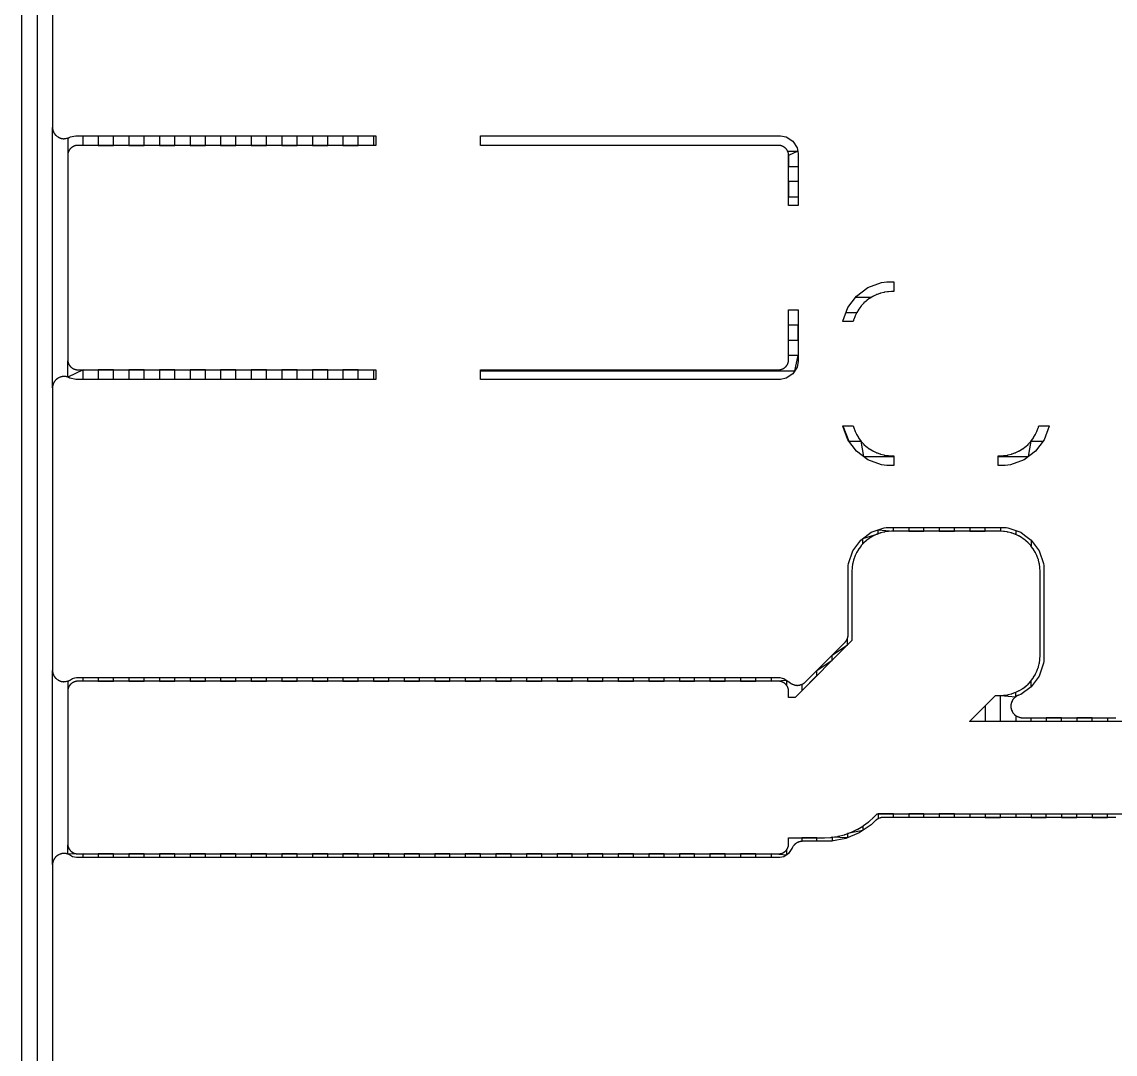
# Model space of a CAD drawing. Header units: metres. Extents: x 141.4 to 191.3, y -114.8 to -61.9.
# Drawn here: x 141.39 to 150.51, y -90.78 to -82.17 of the extents above; entities that cross this region are included whole.
import ezdxf

# ---------------------------------------------------------------- set-up
doc = ezdxf.new("R2010")
doc.units = ezdxf.units.M

msp = doc.modelspace()

# ---------------------------------------------------------------- linework, layer by layer
for points in [[(191.3479, -61.907), (191.3479, -114.8099), (141.392, -114.8099), (141.392, -61.907)], [(141.5195, -61.907), (141.5195, -114.8099), (141.647, -114.8099), (141.647, -108.3264)], [(141.647, -62.2415), (141.647, -83.0493), (141.647, -83.0514), (141.6471, -83.0534), (141.6472, -83.0555), (141.6474, -83.0576), (141.6476, -83.0597), (141.6479, -83.0617), (141.6483, -83.0638), (141.6486, -83.0659), (141.6491, -83.0679), (141.6495, -83.0699), (141.6501, -83.0719), (141.6507, -83.0739), (141.6526, -83.0803), (141.6532, -83.0823), (141.6539, -83.0843), (141.6546, -83.0862), (141.6554, -83.0882), (141.6562, -83.0901), (141.6571, -83.092), (141.658, -83.0939), (141.659, -83.0957), (141.66, -83.0976), (141.661, -83.0994), (141.6621, -83.1011), (141.6633, -83.1029), (141.6644, -83.1046), (141.6657, -83.1063), (141.6669, -83.108), (141.6682, -83.1096), (141.6696, -83.1112), (141.671, -83.1127), (141.6724, -83.1143), (141.6738, -83.1158), (141.6753, -83.1172), (141.6769, -83.1186), (141.6784, -83.12), (141.68, -83.1214), (141.6816, -83.1227), (141.6833, -83.1239), (141.685, -83.1252), (141.6867, -83.1263), (141.694, -83.1312), (141.6958, -83.1324), (141.6976, -83.1335), (141.6994, -83.1345), (141.7012, -83.1355), (141.703, -83.1365), (141.7049, -83.1374), (141.7068, -83.1383), (141.7087, -83.1391), (141.7107, -83.1399), (141.7126, -83.1406), (141.7146, -83.1413), (141.7166, -83.1419), (141.7186, -83.1425), (141.7206, -83.143), (141.7226, -83.1435), (141.7247, -83.1439), (141.7267, -83.1443), (141.7288, -83.1446), (141.7308, -83.1449), (141.7329, -83.1451), (141.735, -83.1453), (141.7371, -83.1454), (141.7392, -83.1455), (141.7413, -83.1455), (141.7433, -83.1455), (141.7454, -83.1454), (141.7475, -83.1453), (141.7496, -83.1451), (141.7517, -83.1449), (141.7537, -83.1446), (141.7558, -83.1443), (141.7578, -83.1439), (141.7665, -83.1422), (141.7685, -83.1418), (141.7705, -83.1413), (141.7726, -83.1408), (141.7746, -83.1402), (141.7766, -83.1395), (141.7785, -83.1389), (141.7805, -83.1381), (141.7824, -83.1374), (141.7843, -83.1365), (141.7862, -83.1357), (141.7881, -83.1348), (141.79, -83.1338), (141.7918, -83.1328), (141.7936, -83.1317), (141.7945, -83.1312), (141.8427, -83.1216), (144.345, -83.1216), (144.345, -83.2016), (141.859, -83.2016), (141.8569, -83.2016), (141.8548, -83.2017), (141.8527, -83.2018), (141.8507, -83.202), (141.8486, -83.2022), (141.8465, -83.2025), (141.8445, -83.2029), (141.8424, -83.2032), (141.8404, -83.2037), (141.8383, -83.2041), (141.8363, -83.2047), (141.8343, -83.2053), (141.8323, -83.2059), (141.8304, -83.2066), (141.8284, -83.2073), (141.8265, -83.2081), (141.8246, -83.2089), (141.8227, -83.2098), (141.8208, -83.2107), (141.8189, -83.2116), (141.8171, -83.2126), (141.8153, -83.2137), (141.8135, -83.2148), (141.8118, -83.2159), (141.8101, -83.2171), (141.8084, -83.2183), (141.8067, -83.2196), (141.8051, -83.2209), (141.8035, -83.2222), (141.8019, -83.2236), (141.8004, -83.225), (141.7989, -83.2265), (141.7974, -83.228), (141.796, -83.2295), (141.7946, -83.2311), (141.7933, -83.2327), (141.792, -83.2343), (141.7907, -83.236), (141.7895, -83.2377), (141.7883, -83.2394), (141.7872, -83.2411), (141.7861, -83.2429), (141.785, -83.2447), (141.784, -83.2465), (141.7831, -83.2484), (141.7822, -83.2503), (141.7813, -83.2522), (141.7805, -83.2541), (141.7797, -83.256), (141.779, -83.258), (141.7783, -83.2599), (141.7777, -83.2619), (141.7771, -83.2639), (141.7765, -83.2659), (141.7761, -83.268), (141.7756, -83.27), (141.7753, -83.2721), (141.7749, -83.2741), (141.7746, -83.2762), (141.7744, -83.2783), (141.7742, -83.2803), (141.7741, -83.2824), (141.774, -83.2845), (141.774, -83.2866), (141.774, -84.9884), (141.774, -84.9905), (141.7741, -84.9926), (141.7742, -84.9947), (141.7744, -84.9967), (141.7746, -84.9988), (141.7749, -85.0009), (141.7753, -85.0029), (141.7756, -85.005), (141.7761, -85.007), (141.7765, -85.0091), (141.7771, -85.0111), (141.7777, -85.0131), (141.7783, -85.0151), (141.779, -85.017), (141.7797, -85.019), (141.7805, -85.0209), (141.7813, -85.0228), (141.7822, -85.0247), (141.7831, -85.0266), (141.784, -85.0285), (141.785, -85.0303), (141.7861, -85.0321), (141.7872, -85.0339), (141.7883, -85.0356), (141.7895, -85.0373), (141.7907, -85.039), (141.792, -85.0407), (141.7933, -85.0423), (141.7946, -85.0439), (141.796, -85.0455), (141.7974, -85.047), (141.7989, -85.0485), (141.8004, -85.05), (141.8019, -85.0514), (141.8035, -85.0528), (141.8051, -85.0541), (141.8067, -85.0554), (141.8084, -85.0567), (141.8101, -85.0579), (141.8118, -85.0591), (141.8135, -85.0602), (141.8153, -85.0613), (141.8171, -85.0624), (141.8189, -85.0634), (141.8208, -85.0643), (141.8227, -85.0652), (141.8246, -85.0661), (141.8265, -85.0669), (141.8284, -85.0677), (141.8304, -85.0684), (141.8323, -85.0691), (141.8343, -85.0697), (141.8363, -85.0703), (141.8383, -85.0709), (141.8404, -85.0713), (141.8424, -85.0718), (141.8445, -85.0721), (141.8465, -85.0725), (141.8486, -85.0728), (141.8507, -85.073), (141.8527, -85.0732), (141.8548, -85.0733), (141.8569, -85.0734), (141.859, -85.0734), (144.345, -85.0734), (144.345, -85.1534), (141.8427, -85.1534), (141.7945, -85.1438), (141.7936, -85.1433), (141.7918, -85.1422), (141.79, -85.1412), (141.7881, -85.1402), (141.7862, -85.1393), (141.7843, -85.1385), (141.7824, -85.1376), (141.7805, -85.1369), (141.7785, -85.1361), (141.7766, -85.1355), (141.7746, -85.1348), (141.7682, -85.1329), (141.7662, -85.1323), (141.7642, -85.1318), (141.7621, -85.1313), (141.7601, -85.1309), (141.758, -85.1305), (141.756, -85.1301), (141.7539, -85.1299), (141.7518, -85.1296), (141.7498, -85.1295), (141.7477, -85.1293), (141.7456, -85.1293), (141.7435, -85.1292), (141.7414, -85.1293), (141.7393, -85.1293), (141.7372, -85.1295), (141.7352, -85.1296), (141.7331, -85.1299), (141.731, -85.1301), (141.729, -85.1305), (141.7269, -85.1309), (141.7249, -85.1313), (141.7228, -85.1318), (141.7208, -85.1323), (141.7188, -85.1329), (141.7168, -85.1335), (141.7149, -85.1342), (141.7129, -85.1349), (141.711, -85.1357), (141.7028, -85.1391), (141.7009, -85.1399), (141.699, -85.1408), (141.6972, -85.1417), (141.6953, -85.1426), (141.6935, -85.1436), (141.6917, -85.1447), (141.6899, -85.1458), (141.6881, -85.1469), (141.6864, -85.1481), (141.6847, -85.1493), (141.6831, -85.1506), (141.6814, -85.1519), (141.6798, -85.1532), (141.6783, -85.1546), (141.6768, -85.156), (141.6753, -85.1575), (141.6738, -85.159), (141.6724, -85.1605), (141.671, -85.1621), (141.6697, -85.1637), (141.6684, -85.1653), (141.6671, -85.167), (141.6659, -85.1687), (141.6647, -85.1704), (141.6636, -85.1721), (141.6625, -85.1739), (141.6614, -85.1757), (141.6604, -85.1775), (141.6594, -85.1794), (141.6585, -85.1813), (141.6577, -85.1832), (141.6568, -85.1851), (141.6535, -85.1932), (141.6527, -85.1951), (141.652, -85.1971), (141.6513, -85.1991), (141.6507, -85.2011), (141.6501, -85.2031), (141.6495, -85.2051), (141.6491, -85.2071), (141.6486, -85.2091), (141.6483, -85.2112), (141.6479, -85.2133), (141.6476, -85.2153), (141.6474, -85.2174), (141.6472, -85.2195), (141.6471, -85.2216), (141.647, -85.2236), (141.647, -85.2257), (141.647, -87.5792), (141.647, -87.5813), (141.6471, -87.5834), (141.6472, -87.5855), (141.6474, -87.5875), (141.6476, -87.5896), (141.6479, -87.5917), (141.6483, -87.5937), (141.6486, -87.5958), (141.6491, -87.5978), (141.6495, -87.5999), (141.6501, -87.6019), (141.6507, -87.6039), (141.6526, -87.6103), (141.6532, -87.6123), (141.6539, -87.6142), (141.6546, -87.6162), (141.6554, -87.6181), (141.6562, -87.62), (141.6571, -87.6219), (141.658, -87.6238), (141.659, -87.6257), (141.66, -87.6275), (141.661, -87.6293), (141.6621, -87.6311), (141.6633, -87.6328), (141.6644, -87.6345), (141.6657, -87.6362), (141.6669, -87.6379), (141.6682, -87.6395), (141.6696, -87.6411), (141.671, -87.6427), (141.6724, -87.6442), (141.6738, -87.6457), (141.6753, -87.6472), (141.6769, -87.6486), (141.6784, -87.65), (141.68, -87.6513), (141.6816, -87.6526), (141.6833, -87.6539), (141.685, -87.6551), (141.6867, -87.6563), (141.694, -87.6612), (141.6958, -87.6623), (141.6976, -87.6634), (141.6994, -87.6644), (141.7012, -87.6654), (141.703, -87.6664), (141.7049, -87.6673), (141.7068, -87.6682), (141.7087, -87.669), (141.7107, -87.6698), (141.7126, -87.6705), (141.7146, -87.6712), (141.7166, -87.6718), (141.7186, -87.6724), (141.7206, -87.6729), (141.7226, -87.6734), (141.7247, -87.6739), (141.7267, -87.6742), (141.7288, -87.6746), (141.7308, -87.6748), (141.7329, -87.6751), (141.735, -87.6753), (141.7371, -87.6754), (141.7392, -87.6755), (141.7413, -87.6755), (141.7433, -87.6755), (141.7454, -87.6754), (141.7475, -87.6753), (141.7496, -87.6751), (141.7517, -87.6748), (141.7537, -87.6746), (141.7558, -87.6742), (141.7578, -87.6739), (141.7665, -87.6721), (141.7685, -87.6717), (141.7705, -87.6712), (141.7726, -87.6707), (141.7746, -87.6701), (141.7766, -87.6695), (141.7785, -87.6688), (141.7805, -87.6681), (141.7824, -87.6673), (141.7843, -87.6665), (141.7862, -87.6656), (141.7881, -87.6647), (141.79, -87.6637), (141.7918, -87.6627), (141.7936, -87.6617), (141.7954, -87.6606), (141.7971, -87.6594), (141.8139, -87.6482), (141.8326, -87.6445), (141.8476, -87.6415), (147.7124, -87.6415), (147.7332, -87.6456), (147.7461, -87.6482), (147.7581, -87.6563), (147.7871, -87.6756), (147.7878, -87.6763), (147.7892, -87.6778), (147.7907, -87.6793), (147.7923, -87.6807), (147.7938, -87.6821), (147.7954, -87.6834), (147.797, -87.6847), (147.7987, -87.686), (147.8004, -87.6872), (147.8021, -87.6884), (147.8039, -87.6895), (147.8056, -87.6906), (147.8074, -87.6917), (147.8093, -87.6927), (147.8111, -87.6937), (147.813, -87.6946), (147.8149, -87.6954), (147.8168, -87.6963), (147.825, -87.6996), (147.8269, -87.7004), (147.8288, -87.7011), (147.8308, -87.7018), (147.8328, -87.7024), (147.8348, -87.703), (147.8368, -87.7036), (147.8389, -87.704), (147.8409, -87.7045), (147.8429, -87.7048), (147.845, -87.7052), (147.8471, -87.7055), (147.8491, -87.7057), (147.8512, -87.7059), (147.8533, -87.706), (147.8554, -87.7061), (147.8575, -87.7061), (147.8596, -87.7061), (147.8616, -87.706), (147.8637, -87.7059), (147.8658, -87.7057), (147.8679, -87.7055), (147.8699, -87.7052), (147.872, -87.7048), (147.8741, -87.7045), (147.8761, -87.704), (147.8781, -87.7036), (147.8801, -87.703), (147.8822, -87.7024), (147.8841, -87.7018), (147.8861, -87.7011), (147.8881, -87.7004), (147.89, -87.6996), (147.8981, -87.6963), (147.9001, -87.6954), (147.902, -87.6946), (147.9038, -87.6937), (147.9057, -87.6927), (147.9075, -87.6917), (147.9093, -87.6906), (147.9111, -87.6895), (147.9128, -87.6884), (147.9146, -87.6872), (147.9162, -87.686), (147.9179, -87.6847), (147.9195, -87.6834), (147.9211, -87.6821), (147.9227, -87.6807), (147.9242, -87.6793), (147.9257, -87.6778), (148.2542, -87.3493), (148.2557, -87.3478), (148.2571, -87.3463), (148.2585, -87.3447), (148.2598, -87.3431), (148.2611, -87.3415), (148.2624, -87.3398), (148.2636, -87.3382), (148.2648, -87.3364), (148.2659, -87.3347), (148.267, -87.3329), (148.2681, -87.3311), (148.2691, -87.3293), (148.2701, -87.3274), (148.271, -87.3255), (148.2718, -87.3237), (148.2727, -87.3217), (148.276, -87.3136), (148.2768, -87.3117), (148.2775, -87.3097), (148.2782, -87.3077), (148.2788, -87.3057), (148.2794, -87.3037), (148.28, -87.3017), (148.2804, -87.2997), (148.2809, -87.2977), (148.2812, -87.2956), (148.2816, -87.2935), (148.2819, -87.2915), (148.2821, -87.2894), (148.2823, -87.2873), (148.2824, -87.2852), (148.2825, -87.2832), (148.2825, -87.2811), (148.2825, -86.7057), (148.284, -86.6896), (148.3212, -86.5833), (148.3866, -86.4946), (148.4753, -86.4292), (148.5816, -86.392), (148.5977, -86.3905), (149.5983, -86.3905), (149.6144, -86.392), (149.7207, -86.4292), (149.7517, -86.4521), (149.8094, -86.4946), (149.8748, -86.5833), (149.912, -86.6896), (149.9135, -86.7057), (149.9135, -87.5063), (149.912, -87.5224), (149.8748, -87.6287), (149.8094, -87.7174), (149.7207, -87.7828), (149.7032, -87.7889), (149.7012, -87.7896), (149.6993, -87.7904), (149.6973, -87.7912), (149.6954, -87.7921), (149.6935, -87.793), (149.6916, -87.794), (149.6897, -87.795), (149.6879, -87.7961), (149.6861, -87.7972), (149.6817, -87.7999), (149.68, -87.801), (149.6782, -87.8022), (149.6765, -87.8034), (149.6749, -87.8047), (149.6732, -87.806), (149.6716, -87.8074), (149.67, -87.8087), (149.6685, -87.8102), (149.667, -87.8116), (149.6655, -87.8131), (149.6641, -87.8147), (149.6627, -87.8162), (149.6613, -87.8178), (149.66, -87.8195), (149.6588, -87.8211), (149.6575, -87.8228), (149.6563, -87.8246), (149.6552, -87.8263), (149.6541, -87.8281), (149.653, -87.8299), (149.652, -87.8318), (149.6511, -87.8336), (149.6501, -87.8355), (149.6493, -87.8374), (149.6484, -87.8393), (149.6451, -87.8475), (149.6443, -87.8494), (149.6436, -87.8514), (149.6429, -87.8533), (149.6423, -87.8553), (149.6417, -87.8573), (149.6411, -87.8593), (149.6407, -87.8614), (149.6402, -87.8634), (149.6398, -87.8655), (149.6395, -87.8675), (149.6392, -87.8696), (149.639, -87.8717), (149.6388, -87.8737), (149.6387, -87.8758), (149.6386, -87.8779), (149.6386, -87.88), (149.6386, -87.8821), (149.6387, -87.8842), (149.6388, -87.8863), (149.639, -87.8883), (149.6392, -87.8904), (149.6395, -87.8925), (149.6398, -87.8945), (149.6402, -87.8966), (149.6407, -87.8986), (149.6411, -87.9007), (149.6417, -87.9027), (149.6423, -87.9047), (149.6429, -87.9067), (149.6436, -87.9086), (149.6443, -87.9106), (149.6451, -87.9125), (149.6484, -87.9207), (149.6493, -87.9226), (149.6501, -87.9245), (149.651, -87.9263), (149.652, -87.9282), (149.653, -87.93), (149.6541, -87.9318), (149.6551, -87.9336), (149.6563, -87.9354), (149.6575, -87.9371), (149.6587, -87.9388), (149.66, -87.9404), (149.6613, -87.9421), (149.6626, -87.9437), (149.664, -87.9452), (149.6654, -87.9467), (149.6669, -87.9482), (149.6684, -87.9497), (149.6699, -87.9511), (149.6714, -87.9525), (149.673, -87.9538), (149.6747, -87.9551), (149.6763, -87.9564), (149.678, -87.9576), (149.6797, -87.9588), (149.6815, -87.9599), (149.6833, -87.961), (149.6851, -87.9621), (149.6869, -87.9631), (149.6887, -87.9641), (149.6906, -87.965), (149.6925, -87.9658), (149.6944, -87.9667), (149.7026, -87.97), (149.7045, -87.9708), (149.7065, -87.9715), (149.7084, -87.9722), (149.7104, -87.9728), (149.7124, -87.9734), (149.7144, -87.974), (149.7165, -87.9744), (149.7185, -87.9749), (149.7206, -87.9752), (149.7226, -87.9756), (149.7247, -87.9759), (149.7268, -87.9761), (149.7288, -87.9763), (149.7309, -87.9764), (149.733, -87.9765), (149.7351, -87.9765), (150.5143, -87.9765)], [(141.647, -85.223), (141.647, -83.052)], [(141.7745, -83.1402), (141.7745, -83.277)], [(141.902, -83.2016), (141.902, -83.1216), (142.0295, -83.1216), (142.0295, -83.2016), (142.157, -83.2016), (142.157, -83.1216), (142.2845, -83.1216), (142.2845, -83.2016), (142.412, -83.2016), (142.412, -83.1216), (142.5395, -83.1216), (142.5395, -83.2016), (142.667, -83.2016), (142.667, -83.1216), (142.7945, -83.1216), (142.7945, -83.2016), (142.922, -83.2016), (142.922, -83.1216), (143.0495, -83.1216), (143.0495, -83.2016), (143.177, -83.2016), (143.177, -83.1216), (143.3045, -83.1216), (143.3045, -83.2016), (143.432, -83.2016), (143.432, -83.1216), (143.5595, -83.1216), (143.5595, -83.2016), (143.687, -83.2016), (143.687, -83.1216), (143.8145, -83.1216), (143.8145, -83.2016), (143.942, -83.2016), (143.942, -83.1216), (144.0695, -83.1216), (144.0695, -83.2016), (144.197, -83.2016), (144.197, -83.1216), (144.3245, -83.1216), (144.3245, -83.2016)], [(147.7773, -83.2491), (147.8618, -83.2491), (147.786, -83.2866), (147.786, -83.2845), (147.7859, -83.2824), (147.7858, -83.2803), (147.7856, -83.2783), (147.7854, -83.2762), (147.7851, -83.2741), (147.7847, -83.2721), (147.7844, -83.27), (147.7839, -83.268), (147.7835, -83.2659), (147.7829, -83.2639), (147.7823, -83.2619), (147.7817, -83.2599), (147.781, -83.258), (147.7803, -83.256), (147.7795, -83.2541), (147.7787, -83.2522), (147.7778, -83.2503), (147.7769, -83.2484), (147.776, -83.2465), (147.775, -83.2447), (147.7739, -83.2429), (147.7728, -83.2411), (147.7717, -83.2394), (147.7705, -83.2377), (147.7693, -83.236), (147.768, -83.2343), (147.7667, -83.2327), (147.7654, -83.2311), (147.764, -83.2295), (147.7626, -83.228), (147.7611, -83.2265), (147.7596, -83.225), (147.7581, -83.2236), (147.7565, -83.2222), (147.7549, -83.2209), (147.7533, -83.2196), (147.7516, -83.2183), (147.7499, -83.2171), (147.7482, -83.2159), (147.7465, -83.2148), (147.7447, -83.2137), (147.7429, -83.2126), (147.7411, -83.2116), (147.7392, -83.2107), (147.7373, -83.2098), (147.7354, -83.2089), (147.7335, -83.2081), (147.7316, -83.2073), (147.7296, -83.2066), (147.7277, -83.2059), (147.7257, -83.2053), (147.7237, -83.2047), (147.7217, -83.2041), (147.7196, -83.2037), (147.7176, -83.2032), (147.7155, -83.2029), (147.7135, -83.2025), (147.7114, -83.2022), (147.7093, -83.202), (147.7073, -83.2018), (147.7052, -83.2017), (147.7031, -83.2016), (147.701, -83.2016), (145.215, -83.2016), (145.215, -83.1216), (147.7173, -83.1216), (147.7654, -83.1312), (147.82, -83.1676), (147.8564, -83.2222), (147.866, -83.2703), (147.866, -83.7025), (147.786, -83.7025), (147.786, -83.2866), (147.786, -83.3766), (147.866, -83.3766), (147.866, -83.5041), (147.786, -83.5041), (147.786, -83.6316), (147.866, -83.6316)], [(148.2375, -84.671), (148.2378, -84.6683), (148.28, -84.5551), (148.3515, -84.4595), (148.4471, -84.388), (148.5603, -84.3458), (148.6047, -84.341), (148.663, -84.341), (148.663, -84.421), (148.648, -84.421), (148.6459, -84.421), (148.6438, -84.4211), (148.6193, -84.4223), (148.6172, -84.4224), (148.6152, -84.4226), (148.6131, -84.4228), (148.611, -84.4231), (148.5868, -84.4267), (148.5847, -84.4271), (148.5826, -84.4274), (148.5806, -84.4279), (148.5786, -84.4284), (148.5548, -84.4343), (148.5528, -84.4348), (148.5508, -84.4354), (148.5488, -84.4361), (148.5468, -84.4367), (148.5237, -84.445), (148.5217, -84.4457), (148.5198, -84.4465), (148.5179, -84.4473), (148.516, -84.4482), (148.4938, -84.4587), (148.4919, -84.4596), (148.4901, -84.4606), (148.4883, -84.4616), (148.4865, -84.4626), (148.4654, -84.4752), (148.4636, -84.4763), (148.4619, -84.4775), (148.4602, -84.4786), (148.4585, -84.4799), (148.4388, -84.4945), (148.4371, -84.4957), (148.4355, -84.497), (148.4339, -84.4984), (148.4323, -84.4998), (148.4141, -84.5162), (148.4126, -84.5177), (148.4111, -84.5191), (148.4097, -84.5206), (148.4082, -84.5221), (148.3918, -84.5403), (148.3904, -84.5419), (148.389, -84.5435), (148.3877, -84.5451), (148.3865, -84.5468), (148.3719, -84.5665), (148.3706, -84.5682), (148.3695, -84.5699), (148.3683, -84.5716), (148.3672, -84.5734), (148.3546, -84.5945), (148.3536, -84.5963), (148.3526, -84.5981), (148.3516, -84.5999), (148.3507, -84.6018), (148.3402, -84.624), (148.3393, -84.6259), (148.3385, -84.6278), (148.3377, -84.6297), (148.337, -84.6317), (148.3287, -84.6548), (148.3287, -84.6548), (148.3287, -84.655), (148.328, -84.6569), (148.3274, -84.6588), (148.3268, -84.6608), (148.3263, -84.6628), (148.3243, -84.671), (148.2375, -84.671)], [(148.3448, -84.4685), (148.4766, -84.4685)], [(145.215, -85.0734), (147.701, -85.0734), (147.7031, -85.0734), (147.7052, -85.0733), (147.7073, -85.0732), (147.7093, -85.073), (147.7114, -85.0728), (147.7135, -85.0725), (147.7155, -85.0721), (147.7176, -85.0718), (147.7196, -85.0713), (147.7217, -85.0709), (147.7237, -85.0703), (147.7257, -85.0697), (147.7277, -85.0691), (147.7296, -85.0684), (147.7316, -85.0677), (147.7335, -85.0669), (147.7354, -85.0661), (147.7373, -85.0652), (147.7392, -85.0643), (147.7411, -85.0634), (147.7429, -85.0624), (147.7447, -85.0613), (147.7465, -85.0602), (147.7482, -85.0591), (147.7499, -85.0579), (147.7516, -85.0567), (147.7533, -85.0554), (147.7549, -85.0541), (147.7565, -85.0528), (147.7581, -85.0514), (147.7596, -85.05), (147.7611, -85.0485), (147.7626, -85.047), (147.764, -85.0455), (147.7654, -85.0439), (147.7667, -85.0423), (147.768, -85.0407), (147.7693, -85.039), (147.7705, -85.0373), (147.7717, -85.0356), (147.7728, -85.0339), (147.7739, -85.0321), (147.775, -85.0303), (147.776, -85.0285), (147.7769, -85.0266), (147.7778, -85.0247), (147.7787, -85.0228), (147.7795, -85.0209), (147.7803, -85.019), (147.781, -85.017), (147.7817, -85.0151), (147.7823, -85.0131), (147.7829, -85.0111), (147.7835, -85.0091), (147.7839, -85.007), (147.7844, -85.005), (147.7847, -85.0029), (147.7851, -85.0009), (147.7854, -84.9988), (147.7856, -84.9967), (147.7858, -84.9947), (147.7859, -84.9926), (147.786, -84.9905), (147.786, -84.9884), (147.786, -84.5725), (147.866, -84.5725), (147.866, -85.0047), (147.8564, -85.0528), (147.82, -85.1074), (147.7654, -85.1438), (147.7172, -85.1534), (145.215, -85.1534), (145.215, -85.0734), (145.215, -85.0825), (147.8366, -85.0825), (147.866, -84.955), (147.786, -84.955), (147.786, -84.8275), (147.866, -84.8275), (147.866, -84.7), (147.786, -84.7)], [(148.2647, -84.596), (148.3537, -84.596)], [(144.3245, -85.0734), (144.3245, -85.1534), (144.197, -85.1534), (144.197, -85.0734), (144.0695, -85.0734), (144.0695, -85.1534), (143.942, -85.1534), (143.942, -85.0734), (143.8145, -85.0734), (143.8145, -85.1534), (143.687, -85.1534), (143.687, -85.0734), (143.5595, -85.0734), (143.5595, -85.1534), (143.432, -85.1534), (143.432, -85.0734), (143.3045, -85.0734), (143.3045, -85.1534), (143.177, -85.1534), (143.177, -85.0734), (143.0495, -85.0734), (143.0495, -85.1534), (142.922, -85.1534), (142.922, -85.0734), (142.7945, -85.0734), (142.7945, -85.1534), (142.667, -85.1534), (142.667, -85.0734), (142.5395, -85.0734), (142.5395, -85.1534), (142.412, -85.1534), (142.412, -85.0734), (142.2845, -85.0734), (142.2845, -85.1534), (142.157, -85.1534), (142.157, -85.0734), (142.0295, -85.0734), (142.0295, -85.1534), (141.902, -85.1534), (141.902, -85.0734), (141.7745, -85.1348), (141.7745, -84.998)], [(148.2375, -85.541), (148.3243, -85.541), (148.3263, -85.5492), (148.3268, -85.5512), (148.3274, -85.5532), (148.3281, -85.5552), (148.3287, -85.5572), (148.337, -85.5803), (148.3377, -85.5823), (148.3385, -85.5842), (148.3393, -85.5861), (148.3402, -85.588), (148.3507, -85.6102), (148.3516, -85.6121), (148.3526, -85.6139), (148.3536, -85.6157), (148.3546, -85.6175), (148.3672, -85.6386), (148.3683, -85.6404), (148.3695, -85.6421), (148.3706, -85.6438), (148.3719, -85.6455), (148.3865, -85.6652), (148.3877, -85.6669), (148.389, -85.6685), (148.3904, -85.6701), (148.3918, -85.6717), (148.4082, -85.6899), (148.4097, -85.6914), (148.4111, -85.6929), (148.4126, -85.6943), (148.4141, -85.6958), (148.4323, -85.7122), (148.4339, -85.7136), (148.4355, -85.715), (148.4371, -85.7163), (148.4388, -85.7175), (148.4585, -85.7321), (148.4602, -85.7334), (148.4619, -85.7345), (148.4636, -85.7357), (148.4654, -85.7368), (148.4865, -85.7494), (148.4883, -85.7504), (148.4901, -85.7514), (148.4919, -85.7524), (148.4938, -85.7533), (148.516, -85.7638), (148.5179, -85.7647), (148.5198, -85.7655), (148.5217, -85.7663), (148.5237, -85.767), (148.5468, -85.7753), (148.5468, -85.7753), (148.547, -85.7753), (148.5489, -85.776), (148.5508, -85.7766), (148.5528, -85.7772), (148.5548, -85.7777), (148.5786, -85.7836), (148.5806, -85.7841), (148.5826, -85.7846), (148.5847, -85.7849), (148.5868, -85.7853), (148.611, -85.7889), (148.6131, -85.7892), (148.6152, -85.7894), (148.6172, -85.7896), (148.6193, -85.7897), (148.6438, -85.7909), (148.6459, -85.791), (148.648, -85.791), (148.663, -85.791), (148.663, -85.871), (148.6047, -85.871), (148.5603, -85.8662), (148.4471, -85.824), (148.3515, -85.7525), (148.28, -85.6569), (148.2378, -85.5437), (148.2375, -85.541), (148.2887, -85.6685), (148.389, -85.6685), (148.4097, -85.796), (148.663, -85.796)], [(149.5767, -85.7897), (149.5788, -85.7896), (149.5808, -85.7894), (149.5829, -85.7892), (149.585, -85.7889), (149.6092, -85.7853), (149.6113, -85.7849), (149.6134, -85.7846), (149.6154, -85.7841), (149.6174, -85.7836), (149.6412, -85.7777), (149.6432, -85.7772), (149.6452, -85.7766), (149.6472, -85.7759), (149.6492, -85.7753), (149.6723, -85.767), (149.6743, -85.7663), (149.6762, -85.7655), (149.6781, -85.7647), (149.68, -85.7638), (149.7022, -85.7533), (149.7041, -85.7524), (149.7059, -85.7514), (149.7077, -85.7504), (149.7095, -85.7494), (149.7306, -85.7368), (149.7324, -85.7357), (149.7341, -85.7345), (149.7358, -85.7334), (149.7375, -85.7321), (149.7572, -85.7175), (149.7589, -85.7163), (149.7605, -85.715), (149.7621, -85.7136), (149.7637, -85.7122), (149.7819, -85.6958), (149.7834, -85.6943), (149.7849, -85.6929), (149.7863, -85.6914), (149.7878, -85.6899), (149.8042, -85.6717), (149.8056, -85.6701), (149.807, -85.6685), (149.8083, -85.6669), (149.8095, -85.6652), (149.8241, -85.6455), (149.8254, -85.6438), (149.8265, -85.6421), (149.8277, -85.6404), (149.8288, -85.6386), (149.8414, -85.6175), (149.8424, -85.6157), (149.8434, -85.6139), (149.8444, -85.6121), (149.8453, -85.6102), (149.8558, -85.588), (149.8567, -85.5861), (149.8575, -85.5842), (149.8583, -85.5823), (149.859, -85.5803), (149.8673, -85.5572), (149.8673, -85.5572), (149.8673, -85.557), (149.868, -85.5551), (149.8686, -85.5532), (149.8692, -85.5512), (149.8697, -85.5492), (149.8717, -85.541), (149.9585, -85.541), (149.9582, -85.5437), (149.916, -85.6569), (149.8445, -85.7525), (149.7489, -85.824), (149.6357, -85.8662), (149.5913, -85.871), (149.533, -85.871), (149.533, -85.791), (149.548, -85.791), (149.5501, -85.791), (149.5522, -85.7909), (149.5767, -85.7897)], [(149.533, -85.796), (149.7863, -85.796), (149.807, -85.6685), (149.9073, -85.6685)], [(153.162, -88.0069), (149.2948, -88.0069), (149.5107, -87.791), (149.548, -87.791), (149.5501, -87.791), (149.5522, -87.7909), (149.5767, -87.7897), (149.5788, -87.7896), (149.5808, -87.7894), (149.5829, -87.7892), (149.585, -87.7889), (149.6092, -87.7853), (149.6113, -87.7849), (149.6134, -87.7846), (149.6154, -87.7841), (149.6174, -87.7836), (149.6412, -87.7777), (149.6432, -87.7772), (149.6452, -87.7766), (149.6472, -87.7759), (149.6492, -87.7753), (149.6723, -87.767), (149.6743, -87.7663), (149.6762, -87.7655), (149.6781, -87.7647), (149.68, -87.7638), (149.7022, -87.7533), (149.7041, -87.7524), (149.7059, -87.7514), (149.7077, -87.7504), (149.7095, -87.7494), (149.7306, -87.7368), (149.7324, -87.7357), (149.7341, -87.7345), (149.7358, -87.7334), (149.7375, -87.7321), (149.7572, -87.7175), (149.7589, -87.7163), (149.7605, -87.715), (149.7621, -87.7136), (149.7637, -87.7122), (149.7819, -87.6958), (149.7834, -87.6943), (149.7849, -87.6929), (149.7863, -87.6914), (149.7878, -87.6899), (149.8042, -87.6717), (149.8056, -87.6701), (149.807, -87.6685), (149.8083, -87.6669), (149.8095, -87.6652), (149.8241, -87.6455), (149.8254, -87.6438), (149.8265, -87.6421), (149.8277, -87.6404), (149.8288, -87.6386), (149.8414, -87.6175), (149.8424, -87.6157), (149.8434, -87.6139), (149.8444, -87.6121), (149.8453, -87.6102), (149.8558, -87.588), (149.8567, -87.5861), (149.8575, -87.5842), (149.8583, -87.5823), (149.859, -87.5803), (149.8673, -87.5572), (149.8673, -87.5572), (149.8673, -87.557), (149.868, -87.5551), (149.8686, -87.5532), (149.8692, -87.5512), (149.8697, -87.5492), (149.8756, -87.5254), (149.8761, -87.5234), (149.8766, -87.5214), (149.8769, -87.5193), (149.8773, -87.5172), (149.8809, -87.493), (149.8812, -87.4909), (149.8814, -87.4888), (149.8816, -87.4868), (149.8817, -87.4847), (149.8829, -87.4602), (149.883, -87.4581), (149.883, -87.456), (149.883, -86.756), (149.883, -86.7539), (149.8829, -86.7518), (149.8817, -86.7273), (149.8816, -86.7252), (149.8814, -86.7232), (149.8812, -86.7211), (149.8809, -86.719), (149.8773, -86.6948), (149.8769, -86.6927), (149.8766, -86.6906), (149.8761, -86.6886), (149.8756, -86.6866), (149.8697, -86.6628), (149.8692, -86.6608), (149.8686, -86.6588), (149.8679, -86.6568), (149.8673, -86.6548), (149.859, -86.6317), (149.8583, -86.6297), (149.8575, -86.6278), (149.8567, -86.6259), (149.8558, -86.624), (149.8453, -86.6018), (149.8444, -86.5999), (149.8434, -86.5981), (149.8424, -86.5963), (149.8414, -86.5945), (149.8288, -86.5734), (149.8277, -86.5716), (149.8265, -86.5699), (149.8254, -86.5682), (149.8241, -86.5665), (149.8095, -86.5468), (149.8083, -86.5451), (149.807, -86.5435), (149.8056, -86.5419), (149.8042, -86.5403), (149.7878, -86.5221), (149.7863, -86.5206), (149.7849, -86.5191), (149.7834, -86.5177), (149.7819, -86.5162), (149.7637, -86.4998), (149.7621, -86.4984), (149.7605, -86.497), (149.7589, -86.4957), (149.7572, -86.4945), (149.7375, -86.4799), (149.7358, -86.4786), (149.7341, -86.4775), (149.7324, -86.4763), (149.7306, -86.4752), (149.7095, -86.4626), (149.7077, -86.4616), (149.7059, -86.4606), (149.7041, -86.4596), (149.7022, -86.4587), (149.68, -86.4482), (149.6781, -86.4473), (149.6762, -86.4465), (149.6743, -86.4457), (149.6723, -86.445), (149.6492, -86.4367), (149.6492, -86.4367), (149.6474, -86.4361), (149.6453, -86.4355), (149.6433, -86.4349), (149.6412, -86.4343), (149.6174, -86.4284), (149.6154, -86.4279), (149.6134, -86.4274), (149.6113, -86.4271), (149.6092, -86.4267), (149.585, -86.4231), (149.5829, -86.4228), (149.5808, -86.4226), (149.5788, -86.4224), (149.5767, -86.4223), (149.5522, -86.4211), (149.5501, -86.421), (149.548, -86.421), (148.648, -86.421), (148.6459, -86.421), (148.6438, -86.4211), (148.6193, -86.4223), (148.6172, -86.4224), (148.6152, -86.4226), (148.6131, -86.4228), (148.611, -86.4231), (148.5868, -86.4267), (148.5847, -86.4271), (148.5826, -86.4274), (148.5806, -86.4279), (148.5786, -86.4284), (148.5548, -86.4343), (148.5528, -86.4348), (148.5508, -86.4354), (148.5488, -86.4361), (148.5468, -86.4367), (148.5237, -86.445), (148.5217, -86.4457), (148.5198, -86.4465), (148.5179, -86.4473), (148.516, -86.4482), (148.4938, -86.4587), (148.4919, -86.4596), (148.4901, -86.4606), (148.4883, -86.4616), (148.4865, -86.4626), (148.4654, -86.4752), (148.4636, -86.4763), (148.4619, -86.4775), (148.4602, -86.4786), (148.4585, -86.4799), (148.4388, -86.4945), (148.4371, -86.4957), (148.4355, -86.497), (148.4339, -86.4984), (148.4323, -86.4998), (148.4141, -86.5162), (148.4126, -86.5177), (148.4111, -86.5191), (148.4097, -86.5206), (148.4082, -86.5221), (148.3918, -86.5403), (148.3904, -86.5419), (148.389, -86.5435), (148.3877, -86.5451), (148.3865, -86.5468), (148.3719, -86.5665), (148.3706, -86.5682), (148.3695, -86.5699), (148.3683, -86.5716), (148.3672, -86.5734), (148.3546, -86.5945), (148.3536, -86.5963), (148.3526, -86.5981), (148.3516, -86.5999), (148.3507, -86.6018), (148.3402, -86.624), (148.3393, -86.6259), (148.3385, -86.6278), (148.3377, -86.6297), (148.337, -86.6317), (148.3287, -86.6548), (148.3287, -86.6548), (148.3287, -86.655), (148.328, -86.6569), (148.3274, -86.6588), (148.3268, -86.6608), (148.3263, -86.6628), (148.3204, -86.6866), (148.3199, -86.6886), (148.3194, -86.6906), (148.3191, -86.6927), (148.3187, -86.6948), (148.3151, -86.719), (148.3148, -86.7211), (148.3146, -86.7232), (148.3144, -86.7252), (148.3143, -86.7273), (148.3131, -86.7518), (148.313, -86.7539), (148.313, -86.756), (148.313, -87.3333), (147.8396, -87.8067), (147.786, -87.8067), (147.786, -87.757), (147.786, -87.7549), (147.7859, -87.7528), (147.7858, -87.7507), (147.7856, -87.7487), (147.7854, -87.7466), (147.7851, -87.7445), (147.7847, -87.7425), (147.7844, -87.7404), (147.7839, -87.7384), (147.7835, -87.7363), (147.7829, -87.7343), (147.7823, -87.7323), (147.7817, -87.7303), (147.781, -87.7284), (147.7803, -87.7264), (147.7795, -87.7245), (147.7787, -87.7226), (147.7778, -87.7207), (147.7769, -87.7188), (147.776, -87.7169), (147.775, -87.7151), (147.7739, -87.7133), (147.7728, -87.7115), (147.7717, -87.7098), (147.7705, -87.7081), (147.7693, -87.7064), (147.768, -87.7047), (147.7667, -87.7031), (147.7654, -87.7015), (147.764, -87.6999), (147.7626, -87.6984), (147.7611, -87.6969), (147.7596, -87.6954), (147.7581, -87.694), (147.7565, -87.6926), (147.7549, -87.6913), (147.7533, -87.69), (147.7516, -87.6887), (147.7499, -87.6875), (147.7482, -87.6863), (147.7465, -87.6852), (147.7447, -87.6841), (147.7429, -87.683), (147.7411, -87.682), (147.7392, -87.6811), (147.7373, -87.6802), (147.7354, -87.6793), (147.7335, -87.6785), (147.7316, -87.6777), (147.7296, -87.677), (147.7277, -87.6763), (147.7257, -87.6757), (147.7237, -87.6751), (147.7217, -87.6745), (147.7196, -87.6741), (147.7176, -87.6736), (147.7155, -87.6733), (147.7135, -87.6729), (147.7114, -87.6726), (147.7093, -87.6724), (147.7073, -87.6722), (147.7052, -87.6721), (147.7031, -87.672), (147.701, -87.672), (141.859, -87.672), (141.8569, -87.672), (141.8548, -87.6721), (141.8527, -87.6722), (141.8507, -87.6724), (141.8486, -87.6726), (141.8465, -87.6729), (141.8445, -87.6733), (141.8424, -87.6736), (141.8404, -87.6741), (141.8383, -87.6745), (141.8363, -87.6751), (141.8343, -87.6757), (141.8323, -87.6763), (141.8304, -87.677), (141.8284, -87.6777), (141.8265, -87.6785), (141.8246, -87.6793), (141.8227, -87.6802), (141.8208, -87.6811), (141.8189, -87.682), (141.8171, -87.683), (141.8153, -87.6841), (141.8135, -87.6852), (141.8118, -87.6863), (141.8101, -87.6875), (141.8084, -87.6887), (141.8067, -87.69), (141.8051, -87.6913), (141.8035, -87.6926), (141.8019, -87.694), (141.8004, -87.6954), (141.7989, -87.6969), (141.7974, -87.6984), (141.796, -87.6999), (141.7946, -87.7015), (141.7933, -87.7031), (141.792, -87.7047), (141.7907, -87.7064), (141.7895, -87.7081), (141.7883, -87.7098), (141.7872, -87.7115), (141.7861, -87.7133), (141.785, -87.7151), (141.784, -87.7169), (141.7831, -87.7188), (141.7822, -87.7207), (141.7813, -87.7226), (141.7805, -87.7245), (141.7797, -87.7264), (141.779, -87.7284), (141.7783, -87.7303), (141.7777, -87.7323), (141.7771, -87.7343), (141.7765, -87.7363), (141.7761, -87.7384), (141.7756, -87.7404), (141.7753, -87.7425), (141.7749, -87.7445), (141.7746, -87.7466), (141.7744, -87.7487), (141.7742, -87.7507), (141.7741, -87.7528), (141.774, -87.7549), (141.774, -87.757), (141.774, -89.027)], [(148.4045, -86.5262), (148.4045, -86.4814), (148.532, -86.442), (148.532, -86.4093), (148.6595, -86.421), (148.6595, -86.3905), (148.787, -86.3905), (148.787, -86.421), (148.9145, -86.421), (148.9145, -86.3905), (149.042, -86.3905), (149.042, -86.421), (149.1695, -86.421), (149.1695, -86.3905), (149.297, -86.3905), (149.297, -86.421), (149.4245, -86.421), (149.4245, -86.3905), (149.552, -86.3905), (149.552, -86.4211)], [(149.6795, -86.4148), (149.6795, -86.448)], [(149.807, -86.4929), (149.807, -86.5436)], [(147.8945, -87.6977), (147.8945, -87.7518), (148.022, -87.6243), (148.022, -87.5815), (148.1495, -87.4968), (148.1495, -87.454), (148.277, -87.3693), (148.277, -87.311)], [(141.647, -89.2021), (141.647, -87.5819)], [(141.7745, -87.6701), (141.7745, -87.7474)], [(141.902, -87.672), (141.902, -87.6415), (142.0295, -87.6415), (142.0295, -87.672), (142.157, -87.672), (142.157, -87.6415), (142.2845, -87.6415), (142.2845, -87.672), (142.412, -87.672), (142.412, -87.6415), (142.5395, -87.6415), (142.5395, -87.672), (142.667, -87.672), (142.667, -87.6415), (142.7945, -87.6415), (142.7945, -87.672), (142.922, -87.672), (142.922, -87.6415), (143.0495, -87.6415), (143.0495, -87.672), (143.177, -87.672), (143.177, -87.6415), (143.3045, -87.6415), (143.3045, -87.672), (143.432, -87.672), (143.432, -87.6415), (143.5595, -87.6415), (143.5595, -87.672), (143.687, -87.672), (143.687, -87.6415), (143.8145, -87.6415), (143.8145, -87.672), (143.942, -87.672), (143.942, -87.6415), (144.0695, -87.6415), (144.0695, -87.672), (144.197, -87.672), (144.197, -87.6415), (144.3245, -87.6415), (144.3245, -87.672), (144.452, -87.672), (144.452, -87.6415), (144.5795, -87.6415), (144.5795, -87.672), (144.707, -87.672), (144.707, -87.6415), (144.8345, -87.6415), (144.8345, -87.672), (144.962, -87.672), (144.962, -87.6415), (145.0895, -87.6415), (145.0895, -87.672), (145.217, -87.672), (145.217, -87.6415), (145.3445, -87.6415), (145.3445, -87.672), (145.472, -87.672), (145.472, -87.6415), (145.5995, -87.6415), (145.5995, -87.672), (145.727, -87.672), (145.727, -87.6415), (145.8545, -87.6415), (145.8545, -87.672), (145.982, -87.672), (145.982, -87.6415), (146.1095, -87.6415), (146.1095, -87.672), (146.237, -87.672), (146.237, -87.6415), (146.3645, -87.6415), (146.3645, -87.672), (146.492, -87.672), (146.492, -87.6415), (146.6195, -87.6415), (146.6195, -87.672), (146.747, -87.672), (146.747, -87.6415), (146.8745, -87.6415), (146.8745, -87.672), (147.002, -87.672), (147.002, -87.6415), (147.1295, -87.6415), (147.1295, -87.672), (147.257, -87.672), (147.257, -87.6415), (147.3845, -87.6415), (147.3845, -87.672), (147.512, -87.672), (147.512, -87.6415), (147.6395, -87.6415), (147.6395, -87.672), (147.767, -87.6622), (147.767, -87.7035)], [(149.807, -87.7191), (149.807, -87.6684)], [(149.6795, -87.9587), (149.6795, -88.0069), (149.552, -88.0069), (149.552, -87.7909), (149.6795, -87.8013), (149.6795, -87.764)], [(149.4245, -87.8771), (149.4245, -88.0069), (149.297, -88.0069), (149.297, -88.0046)], [(150.4445, -87.9765), (150.4445, -88.0069), (150.317, -88.0069), (150.317, -87.9765), (150.1895, -87.9765), (150.1895, -88.0069), (150.062, -88.0069), (150.062, -87.9765), (149.9345, -87.9765), (149.9345, -88.0069), (149.807, -88.0069), (149.807, -87.9765)], [(141.774, -89.027), (141.774, -89.0291), (141.7741, -89.0312), (141.7742, -89.0333), (141.7744, -89.0353), (141.7746, -89.0374), (141.7749, -89.0395), (141.7753, -89.0415), (141.7756, -89.0436), (141.7761, -89.0456), (141.7765, -89.0477), (141.7771, -89.0497), (141.7777, -89.0517), (141.7783, -89.0537), (141.779, -89.0556), (141.7797, -89.0576), (141.7805, -89.0595), (141.7813, -89.0614), (141.7822, -89.0633), (141.7831, -89.0652), (141.784, -89.0671), (141.785, -89.0689), (141.7861, -89.0707), (141.7872, -89.0725), (141.7883, -89.0742), (141.7895, -89.0759), (141.7907, -89.0776), (141.792, -89.0793), (141.7933, -89.0809), (141.7946, -89.0825), (141.796, -89.0841), (141.7974, -89.0856), (141.7989, -89.0871), (141.8004, -89.0886), (141.8019, -89.09), (141.8035, -89.0914), (141.8051, -89.0927), (141.8067, -89.094), (141.8084, -89.0953), (141.8101, -89.0965), (141.8118, -89.0977), (141.8135, -89.0988), (141.8153, -89.0999), (141.8171, -89.101), (141.8189, -89.102), (141.8208, -89.1029), (141.8227, -89.1038), (141.8246, -89.1047), (141.8265, -89.1055), (141.8284, -89.1063), (141.8304, -89.107), (141.8323, -89.1077), (141.8343, -89.1083), (141.8363, -89.1089), (141.8383, -89.1095), (141.8404, -89.1099), (141.8424, -89.1104), (141.8445, -89.1107), (141.8465, -89.1111), (141.8486, -89.1114), (141.8507, -89.1116), (141.8527, -89.1118), (141.8548, -89.1119), (141.8569, -89.112), (141.859, -89.112), (147.701, -89.112), (147.7031, -89.112), (147.7052, -89.1119), (147.7073, -89.1118), (147.7093, -89.1116), (147.7114, -89.1114), (147.7135, -89.1111), (147.7155, -89.1107), (147.7176, -89.1104), (147.7196, -89.1099), (147.7217, -89.1095), (147.7237, -89.1089), (147.7257, -89.1083), (147.7277, -89.1077), (147.7296, -89.107), (147.7316, -89.1063), (147.7335, -89.1055), (147.7354, -89.1047), (147.7373, -89.1038), (147.7392, -89.1029), (147.7411, -89.102), (147.7429, -89.101), (147.7447, -89.0999), (147.7465, -89.0988), (147.7482, -89.0977), (147.7499, -89.0965), (147.7516, -89.0953), (147.7533, -89.094), (147.7549, -89.0927), (147.7565, -89.0914), (147.7581, -89.09), (147.7596, -89.0886), (147.7611, -89.0871), (147.7626, -89.0856), (147.764, -89.0841), (147.7654, -89.0825), (147.7667, -89.0809), (147.768, -89.0793), (147.7693, -89.0776), (147.7705, -89.0759), (147.7717, -89.0742), (147.7728, -89.0725), (147.7739, -89.0707), (147.775, -89.0689), (147.776, -89.0671), (147.7769, -89.0652), (147.7778, -89.0633), (147.7787, -89.0614), (147.7795, -89.0595), (147.7803, -89.0576), (147.781, -89.0556), (147.7817, -89.0537), (147.7823, -89.0517), (147.7829, -89.0497), (147.7835, -89.0477), (147.7839, -89.0456), (147.7844, -89.0436), (147.7847, -89.0415), (147.7851, -89.0395), (147.7854, -89.0374), (147.7856, -89.0353), (147.7858, -89.0333), (147.7859, -89.0312), (147.786, -89.0291), (147.786, -89.027), (147.786, -88.9773), (148.082, -88.9773), (148.0841, -88.9772), (148.0862, -88.9771), (148.1352, -88.9747), (148.1373, -88.9746), (148.1394, -88.9744), (148.1414, -88.9742), (148.1435, -88.9739), (148.1921, -88.9667), (148.1941, -88.9664), (148.1962, -88.966), (148.1982, -88.9656), (148.2002, -88.9651), (148.2479, -88.9532), (148.2499, -88.9526), (148.2519, -88.952), (148.2539, -88.9514), (148.2559, -88.9507), (148.3021, -88.9342), (148.304, -88.9335), (148.306, -88.9327), (148.3079, -88.9319), (148.3098, -88.931), (148.3542, -88.91), (148.356, -88.9091), (148.3579, -88.9081), (148.3597, -88.9071), (148.3615, -88.9061), (148.4036, -88.8808), (148.4054, -88.8798), (148.4071, -88.8786), (148.4089, -88.8774), (148.4106, -88.8762), (148.45, -88.847), (148.4516, -88.8457), (148.4533, -88.8444), (148.4549, -88.8431), (148.4564, -88.8417), (148.4928, -88.8087), (148.4943, -88.8073), (148.4958, -88.8058), (148.5245, -88.7772), (153.0025, -88.7772)], [(149.297, -88.7772), (149.297, -88.8075), (149.1695, -88.8075), (149.1695, -88.7772), (149.042, -88.7772), (149.042, -88.8075), (148.9145, -88.8075), (148.9145, -88.7772), (148.787, -88.7772), (148.787, -88.8075), (148.6595, -88.8075), (148.6595, -88.7772), (148.532, -88.7772), (148.532, -88.8192)], [(149.4245, -88.7772), (149.4245, -88.8075), (149.552, -88.8075), (149.552, -88.7772), (149.6795, -88.7772), (149.6795, -88.8075)], [(149.807, -88.7772), (149.807, -88.8075), (149.9345, -88.8075), (149.9345, -88.7772), (150.062, -88.7772), (150.062, -88.8075), (150.1895, -88.8075), (150.1895, -88.7772), (150.317, -88.7772), (150.317, -88.8075), (150.4445, -88.8075), (150.4445, -88.7772), (150.572, -88.7772), (150.572, -88.8269), (150.6995, -88.7772), (150.6995, -89.8008), (150.827, -89.8008), (150.827, -88.7772), (150.9545, -88.7772), (150.9545, -89.5959)], [(150.5143, -88.8075), (148.5769, -88.8075), (148.5748, -88.8075), (148.5728, -88.8076), (148.5707, -88.8077), (148.5686, -88.8079), (148.5665, -88.8081), (148.5645, -88.8084), (148.5624, -88.8088), (148.5603, -88.8091), (148.5583, -88.8096), (148.5563, -88.81), (148.5543, -88.8106), (148.5522, -88.8112), (148.5503, -88.8118), (148.5483, -88.8125), (148.5463, -88.8132), (148.5444, -88.814), (148.5363, -88.8173), (148.5343, -88.8182), (148.5324, -88.819), (148.5306, -88.8199), (148.5287, -88.8209), (148.5269, -88.8219), (148.5251, -88.823), (148.5233, -88.8241), (148.5216, -88.8252), (148.5198, -88.8264), (148.5182, -88.8276), (148.5165, -88.8289), (148.5149, -88.8302), (148.5133, -88.8315), (148.5117, -88.8329), (148.5102, -88.8343), (148.5087, -88.8358), (148.4744, -88.8701), (148.3735, -88.9374), (148.2615, -88.9838), (148.1426, -89.0075), (147.9018, -89.0075), (147.8998, -89.0075), (147.8977, -89.0076), (147.8956, -89.0077), (147.8935, -89.0079), (147.8914, -89.0081), (147.8894, -89.0084), (147.8873, -89.0088), (147.8853, -89.0091), (147.8832, -89.0096), (147.8812, -89.01), (147.8792, -89.0106), (147.8772, -89.0112), (147.8708, -89.0131), (147.8688, -89.0137), (147.8668, -89.0144), (147.8649, -89.0151), (147.8629, -89.0159), (147.861, -89.0167), (147.8591, -89.0176), (147.8572, -89.0185), (147.8554, -89.0195), (147.8536, -89.0205), (147.8518, -89.0215), (147.85, -89.0226), (147.8482, -89.0238), (147.8465, -89.0249), (147.8448, -89.0262), (147.8432, -89.0274), (147.8415, -89.0287), (147.8399, -89.0301), (147.8384, -89.0315), (147.8368, -89.0329), (147.8353, -89.0343), (147.8339, -89.0358), (147.8325, -89.0374), (147.8311, -89.0389), (147.8297, -89.0405), (147.8284, -89.0421), (147.8272, -89.0438), (147.826, -89.0455), (147.8248, -89.0472), (147.8199, -89.0545), (147.8187, -89.0563), (147.8177, -89.0581), (147.8166, -89.0599), (147.8156, -89.0617), (147.8146, -89.0635), (147.8137, -89.0654), (147.8129, -89.0673), (147.8126, -89.0678), (147.7843, -89.1103), (147.7461, -89.1358), (147.7124, -89.1425), (141.8476, -89.1425), (141.8139, -89.1358), (141.7971, -89.1246), (141.7954, -89.1234), (141.7936, -89.1223), (141.7918, -89.1213), (141.79, -89.1203), (141.7881, -89.1193), (141.7862, -89.1184), (141.7843, -89.1175), (141.7824, -89.1167), (141.7805, -89.1159), (141.7785, -89.1152), (141.7765, -89.1145), (141.7746, -89.1139), (141.7682, -89.112), (141.7662, -89.1114), (141.7641, -89.1108), (141.7621, -89.1104), (141.7601, -89.1099), (141.758, -89.1095), (141.756, -89.1092), (141.7539, -89.1089), (141.7518, -89.1087), (141.7497, -89.1085), (141.7477, -89.1084), (141.7456, -89.1083), (141.7435, -89.1083), (141.7414, -89.1083), (141.7393, -89.1084), (141.7372, -89.1085), (141.7352, -89.1087), (141.7331, -89.1089), (141.731, -89.1092), (141.729, -89.1095), (141.7269, -89.1099), (141.7249, -89.1104), (141.7228, -89.1108), (141.7208, -89.1114), (141.7188, -89.112), (141.7168, -89.1126), (141.7149, -89.1133), (141.7129, -89.114), (141.711, -89.1148), (141.7028, -89.1181), (141.7009, -89.119), (141.699, -89.1198), (141.6972, -89.1207), (141.6953, -89.1217), (141.6935, -89.1227), (141.6917, -89.1238), (141.6899, -89.1248), (141.6881, -89.126), (141.6864, -89.1272), (141.6847, -89.1284), (141.6831, -89.1297), (141.6814, -89.131), (141.6798, -89.1323), (141.6783, -89.1337), (141.6768, -89.1351), (141.6753, -89.1366), (141.6738, -89.1381), (141.6724, -89.1396), (141.671, -89.1411), (141.6697, -89.1427), (141.6684, -89.1444), (141.6671, -89.146), (141.6659, -89.1477), (141.6647, -89.1494), (141.6636, -89.1512), (141.6625, -89.153), (141.6614, -89.1548), (141.6604, -89.1566), (141.6594, -89.1584), (141.6585, -89.1603), (141.6577, -89.1622), (141.6568, -89.1641), (141.6535, -89.1723), (141.6527, -89.1742), (141.652, -89.1762), (141.6513, -89.1781), (141.6507, -89.1801), (141.6501, -89.1821), (141.6495, -89.1841), (141.6491, -89.1862), (141.6486, -89.1882), (141.6483, -89.1903), (141.6479, -89.1923), (141.6476, -89.1944), (141.6474, -89.1965), (141.6472, -89.1985), (141.6471, -89.2006), (141.647, -89.2027), (141.647, -89.2048), (141.647, -91.5583)], [(148.4045, -88.8803), (148.4045, -88.9167), (148.277, -88.9432), (148.277, -88.9774), (148.1495, -88.973), (148.1495, -89.0061), (148.022, -89.0075), (148.022, -88.9773), (147.8945, -88.9773), (147.8945, -89.0078)], [(147.767, -89.0805), (147.767, -89.1218), (147.6395, -89.112), (147.6395, -89.1425), (147.512, -89.1425), (147.512, -89.112), (147.3845, -89.112), (147.3845, -89.1425), (147.257, -89.1425), (147.257, -89.112), (147.1295, -89.112), (147.1295, -89.1425), (147.002, -89.1425), (147.002, -89.112), (146.8745, -89.112), (146.8745, -89.1425), (146.747, -89.1425), (146.747, -89.112), (146.6195, -89.112), (146.6195, -89.1425), (146.492, -89.1425), (146.492, -89.112), (146.3645, -89.112), (146.3645, -89.1425), (146.237, -89.1425), (146.237, -89.112), (146.1095, -89.112), (146.1095, -89.1425), (145.982, -89.1425), (145.982, -89.112), (145.8545, -89.112), (145.8545, -89.1425), (145.727, -89.1425), (145.727, -89.112), (145.5995, -89.112), (145.5995, -89.1425), (145.472, -89.1425), (145.472, -89.112), (145.3445, -89.112), (145.3445, -89.1425), (145.217, -89.1425), (145.217, -89.112), (145.0895, -89.112), (145.0895, -89.1425), (144.962, -89.1425), (144.962, -89.112), (144.8345, -89.112), (144.8345, -89.1425), (144.707, -89.1425), (144.707, -89.112), (144.5795, -89.112), (144.5795, -89.1425), (144.452, -89.1425), (144.452, -89.112), (144.3245, -89.112), (144.3245, -89.1425), (144.197, -89.1425), (144.197, -89.112), (144.0695, -89.112), (144.0695, -89.1425), (143.942, -89.1425), (143.942, -89.112), (143.8145, -89.112), (143.8145, -89.1425), (143.687, -89.1425), (143.687, -89.112), (143.5595, -89.112), (143.5595, -89.1425), (143.432, -89.1425), (143.432, -89.112), (143.3045, -89.112), (143.3045, -89.1425), (143.177, -89.1425), (143.177, -89.112), (143.0495, -89.112), (143.0495, -89.1425), (142.922, -89.1425), (142.922, -89.112), (142.7945, -89.112), (142.7945, -89.1425), (142.667, -89.1425), (142.667, -89.112), (142.5395, -89.112), (142.5395, -89.1425), (142.412, -89.1425), (142.412, -89.112), (142.2845, -89.112), (142.2845, -89.1425), (142.157, -89.1425), (142.157, -89.112), (142.0295, -89.112), (142.0295, -89.1425), (141.902, -89.1425), (141.902, -89.112), (141.7745, -89.1139), (141.7745, -89.0366)]]:
    msp.add_lwpolyline(points)

doc.saveas('drawing.dxf')
